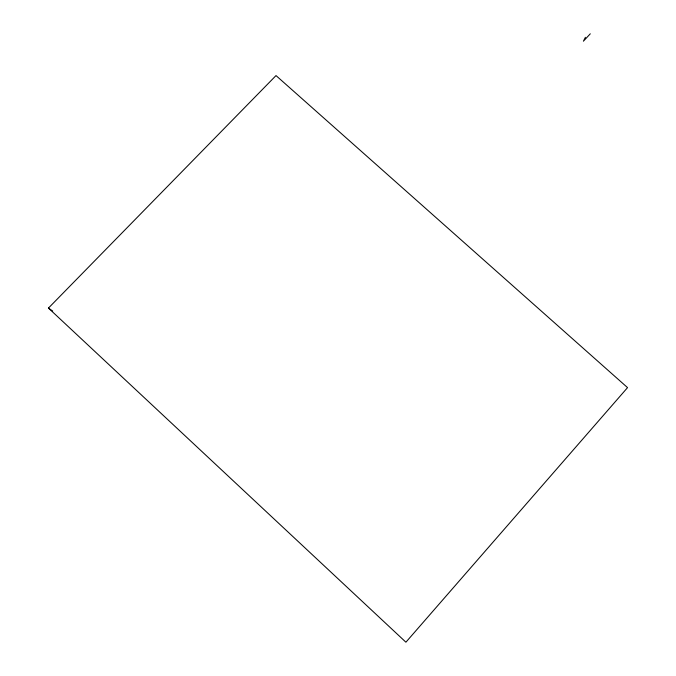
<?xml version="1.0" encoding="UTF-8"?>
<svg xmlns="http://www.w3.org/2000/svg" width="676" height="676" viewBox="0 0 676 676"><rect width="100%" height="100%" fill="white"/><g stroke="black" fill="none" stroke-linecap="round" stroke-linejoin="round"><path stroke-width="1.01" d="M585.416 37.29L583.413 41.194L590.3 33.8M48.452 308.079L276.011 75.585L627.548 387.618L405.913 642.2L48.452 308.079L52.711 311.07"/></g></svg>
